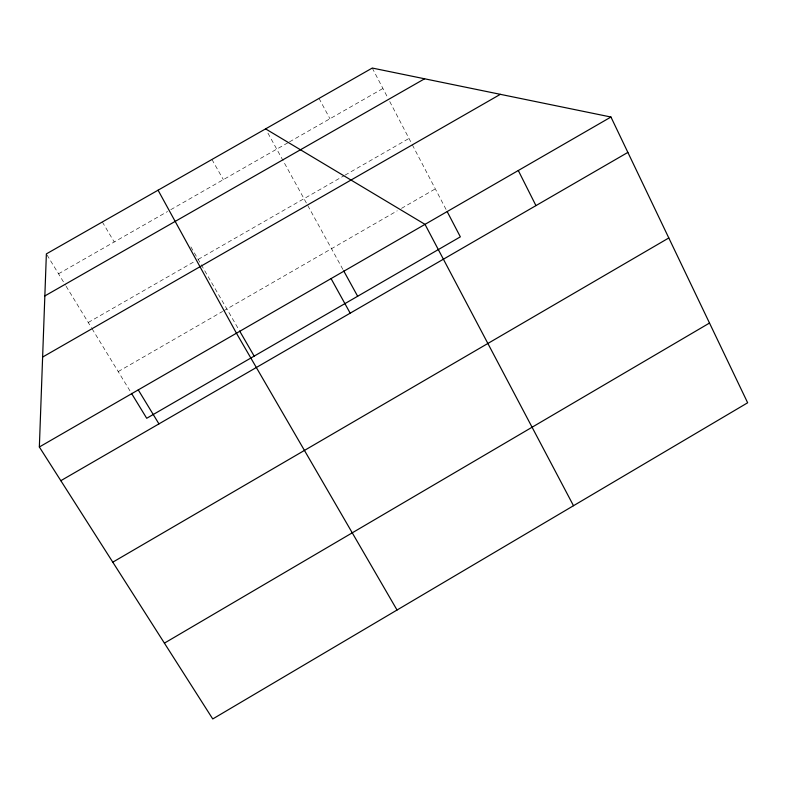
<?xml version="1.0" encoding="UTF-8"?>
<svg xmlns="http://www.w3.org/2000/svg" width="787" height="787" viewBox="0 0 787 787"><rect width="100%" height="100%" fill="white"/><g stroke="black" fill="none" stroke-linecap="round" stroke-linejoin="round"><path stroke-width="0.59" stroke-dasharray="3.94 2.95" d="M118.207 371.582L222.613 311.426M223.675 310.816L397.258 210.808M401.488 208.378L435.319 188.88M88.233 322.473L194.989 261.225M198.157 259.405L343.978 175.757M345.031 175.147L409.004 138.453M58.533 273.797L167.572 211.506M170.759 209.686L288.445 142.457M289.508 141.847L382.935 88.488M47.013 254.939L65.478 285.189M66.108 286.222L91.42 327.697M92.059 328.74L130.878 392.339M102.34 221.973L114.233 241.983M190.897 246.872L239.002 329.93M211.939 159.476L223.331 179.652M267.944 133.141L343.122 269.833M319.04 98.405L329.94 118.758M372.271 68.046L387.47 97.175M389.732 101.523L411.798 143.814M412.358 144.887L446.691 210.68"/><path stroke-width="1.18" d="M39.35 446.986L46.374 253.886L372.271 68.046L610.948 117.027L747.65 402.777L212.746 718.954L39.35 446.986L610.948 117.027M164.404 643.136L709.51 323.044M112.787 562.174L668.802 237.969M60.835 480.69L627.869 152.403M42.626 357.062L500.335 94.332M44.849 295.932L424.606 78.789M265.593 128.881L425.01 224.364L573.497 505.716M131.508 393.372L146.707 418.281L460.346 236.848L447.262 211.772M138.256 389.89L158.944 423.888M397.032 610.023L236.444 333.216L158.069 190.198M239.612 330.973L254.171 356.118M331.061 278.598L350.195 313.167M343.703 270.885L357.652 296.256M518.299 170.513L535.957 205.623"/></g></svg>
